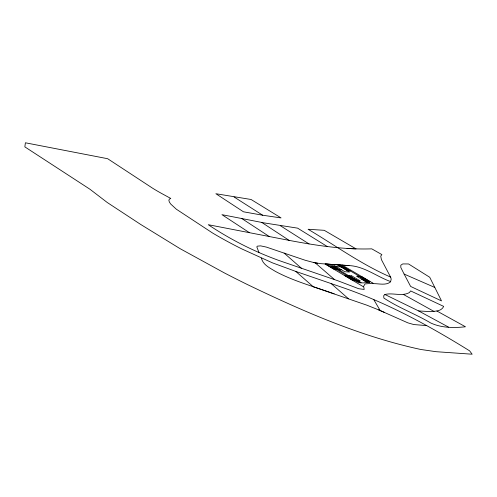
<?xml version="1.0" encoding="UTF-8"?>
<svg xmlns="http://www.w3.org/2000/svg" width="497" height="497" viewBox="0 0 497 497"><rect width="100%" height="100%" fill="white"/><g stroke="black" fill="none" stroke-linecap="round" stroke-linejoin="round"><path stroke-width="0.75" d="M390.63 281.575L390.393 282.048C385.641 285.582 379.13 283.619 373.676 283.632L342.284 265.125L325.044 263.95L363.761 286.974L364.195 289.44L358.71 288.726L337.792 280.743L286.682 263.161C258.962 253.967 232.509 240.952 208.243 224.7L289.13 240.38C316.347 245.512 343.992 249.798 371.775 248.848L381.876 254.601L380.739 256.123L381.398 259.596L390.729 277.345L391.182 279.177L390.63 281.575C376.85 276.68 364.127 266.193 348.993 265.591L320.776 263.652L313.942 262.596L305.183 260.254L266.392 247.096L260.633 245.866L257.371 246.152L256.812 246.866L258.98 252.538M363.388 286.75L365.015 283.942L372.974 283.215M384.889 294.491L383.696 295.715L383.87 298.045C398.563 307.823 415.393 313.868 430.57 322.901C441.311 327.983 453.842 328.057 465.465 326.771L436.875 310.992L430.688 311.675L418.592 310.923L384.889 294.491C392.866 292.453 401.8 296.752 409.435 292.571L410.621 290.913L443.653 306.382C442.541 309.128 439.646 310.519 436.875 310.992M347.068 248.444L356.063 248.891L324.243 230.316L308.097 229.272C335.413 245.481 361.331 264.379 390.599 277.077M341.352 269.691L334.158 269.25L325.504 264.106L332.692 264.541L344.788 271.735L349.577 272.027L337.488 264.833L339.886 264.982L348.54 270.132L346.142 269.983M339.594 270.287L340.103 270.318L333.562 266.429M350.379 270.946L347.776 270.79L341.234 266.895M353.448 278.531L361.083 282.799M364.226 279.184L361.623 279.028L367.494 282.52M426.761 325.61L413.771 324.547L407.9 322.864L378.59 309.861L366.867 305.189L313.296 286.775L295.765 271.412L272.499 262.87L241.697 248.867A88.808 16.339 26.1 0 1 212.399 232.9L176.329 209.2L170.682 204.012L169.34 201.987L168.868 200.341L169.34 199.135L170.788 198.458L162.196 193.787A43.581 8.014 26.1 0 1 152.647 188.226L107.663 158.717L25.397 142.788L24.85 146.876L89.901 189.214L107.271 202.515L140.496 224.333L179.939 248.587L224.246 272.853A210.647 38.747 26.1 0 0 247.45 284.576C303.046 311.29 360.275 336.444 420.785 349.472L436.031 351.69L472.15 354.212L469.609 350.845C429.644 326.007 388.02 303.288 343.452 287.806L295.765 271.412M342.284 265.125L348.993 265.591M327.225 246.493L297.616 228.148L264.242 222.923L221.929 214.661L249.432 232.683M262.683 215.226L243.462 211.797L215.866 193.718L251.078 199.49L281.066 217.922L262.683 215.226L234.075 196.992M313.942 262.596L317.62 263.292M334.177 293.845C314.477 286.713 293.882 281.314 275.326 271.356C269.939 267.958 262.994 264.982 261.416 258.123M378.59 309.861L384.653 312.489M404.123 274.071L410.634 286.446L441.516 300.902L429.731 277.264L408.546 263.957L402.769 263.926L400.793 265.224L400.818 267.492L404.123 274.071L434.813 287.459M418.592 310.923L448.499 327.088M403.21 294.33L434.067 311.457M358.927 276.307L367.587 281.457M330.3 264.398L338.954 269.542M349.341 275.723L357.995 280.873M333.052 266.398L360.573 282.768M327.902 264.249L336.556 269.399M346.943 275.574L355.597 280.724M280.339 225.7L309.053 243.946M261.751 222.432L289.13 240.38M241.797 218.537L269.287 236.535M315.173 262.826L334.593 279.637M331.151 283.576L348.515 298.784M284.129 253.097L301.393 268.225M373.763 299.604L380.211 310.563M369.519 282.333L363.077 282.923L358.641 282.65L331.12 266.28L343.837 267.057L369.519 282.333M351.739 275.872L344.545 275.431L353.205 280.581L360.393 281.016L351.739 275.872M361.325 276.456L356.529 276.164L365.189 281.308L369.979 281.6L361.325 276.456"/></g></svg>
